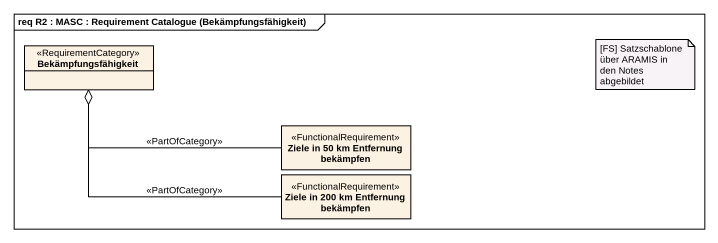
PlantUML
@startuml
mainframe req R2 : MASC : Requirement Catalogue (Bekämpfungsfähigkeit)
hide circle
hide empty members
class Bekämpfungsfähigkeit <<RequirementCategory>>
class "Ziele in 50 km Entfernung bekämpfen" as Ziele_in_50_km_Entfernung <<FunctionalRequirement>>
class "Ziele in 200 km Entfernung bekämpfen" as Ziele_in_200_km_Entfernung <<FunctionalRequirement>>
Ziele_in_50_km_Entfernung -left-o Bekämpfungsfähigkeit : <<PartOfCategory>>
Ziele_in_200_km_Entfernung -left-o Bekämpfungsfähigkeit : <<PartOfCategory>>
note as N1
  [FS] Satzschablone über ARAMIS in den Notes abgebildet
end note
@enduml
